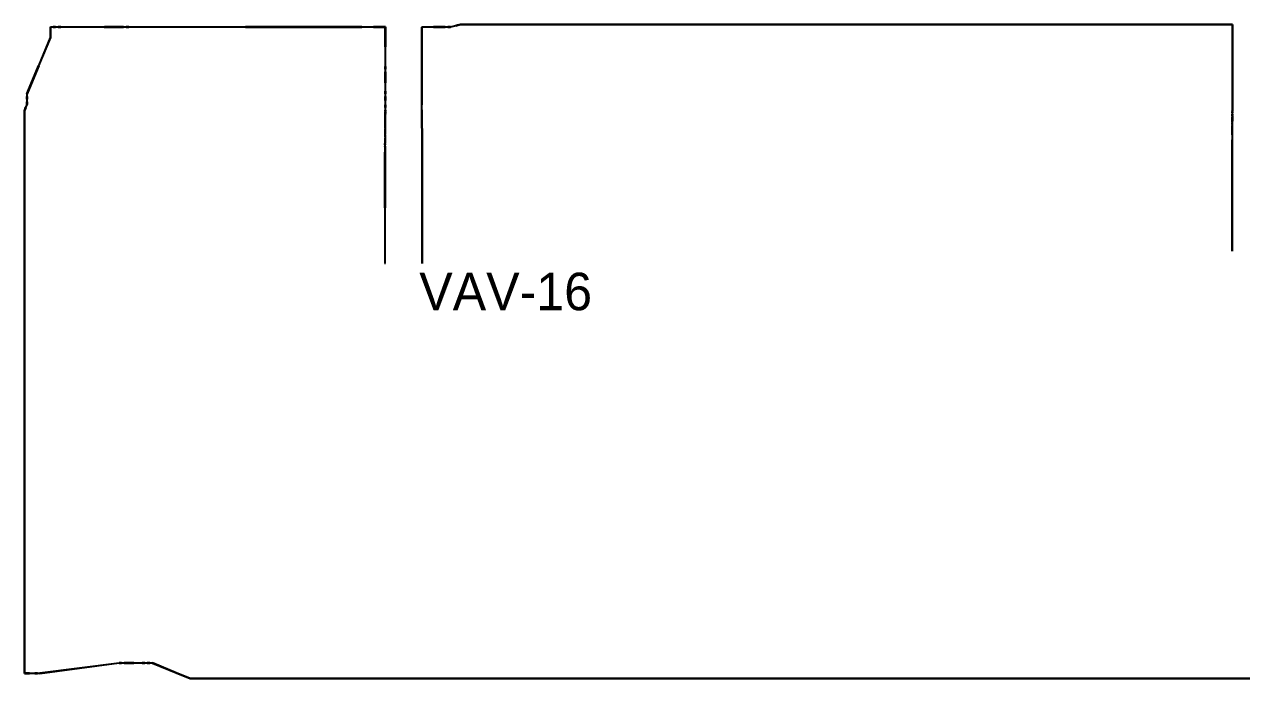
# Model space of a CAD drawing. Header units: metres. Extents: x 2 to 41.4, y 0.9 to 39.
# Drawn here: x 20.88 to 32.57, y 15.67 to 21.95 of the extents above; entities that cross this region are included whole.
import ezdxf

# ---------------------------------------------------------------- set-up
doc = ezdxf.new("R2010")
doc.units = ezdxf.units.M
doc.layers.add('BSA_MATERIAL_SECTION', color=7, linetype='Continuous')
doc.layers.add('BSA_VAV_LABEL', color=7, linetype='Continuous')

msp = doc.modelspace()

# ---------------------------------------------------------------- linework, layer by layer
at = {"layer": 'BSA_MATERIAL_SECTION'}
for p, q in [((21.13, 21.904), (21.13, 21.929)), ((21.13, 21.929), (21.155, 21.929)), ((21.13, 21.904), (21.13, 21.879)), ((21.13, 21.879), (21.13, 21.879)), ((21.131, 21.879), (21.13, 21.879)), ((21.13, 21.879), (21.131, 21.879)), ((21.13, 21.879), (21.13, 21.879)), ((21.13, 21.879), (21.13, 21.854)), ((21.13, 21.829), (21.13, 21.854)), ((21.155, 21.928), (21.131, 21.928)), ((21.131, 21.928), (21.131, 21.904)), ((21.131, 21.879), (21.131, 21.904)), ((21.131, 21.854), (21.131, 21.879)), ((21.131, 21.854), (21.131, 21.829)), ((21.18, 21.929), (21.155, 21.929)), ((21.155, 21.928), (21.18, 21.928)), ((21.18, 21.929), (21.18, 21.928)), ((21.18, 21.929), (21.18, 21.929)), ((21.18, 21.929), (21.18, 21.929)), ((21.18, 21.929), (21.18, 21.928)), ((21.18, 21.929), (21.205, 21.929)), ((21.205, 21.928), (21.18, 21.928)), ((21.23, 21.929), (21.205, 21.929)), ((21.205, 21.928), (21.23, 21.928)), ((21.23, 21.929), (21.648, 21.929)), ((21.647, 21.928), (21.23, 21.928)), ((21.647, 21.928), (21.833, 21.928)), ((21.833, 21.929), (21.648, 21.929)), ((21.833, 21.929), (21.858, 21.929)), ((21.858, 21.928), (21.833, 21.928)), ((21.883, 21.929), (21.858, 21.929)), ((21.858, 21.928), (21.883, 21.928)), ((21.883, 21.929), (21.883, 21.928)), ((21.883, 21.929), (21.883, 21.929)), ((21.883, 21.929), (23.002, 21.929)), ((21.883, 21.928), (21.883, 21.929)), ((21.883, 21.929), (21.883, 21.929)), ((23.002, 21.928), (21.883, 21.928)), ((24.121, 21.929), (23.002, 21.929)), ((23.002, 21.928), (24.121, 21.928)), ((24.121, 21.929), (24.121, 21.929)), ((24.121, 21.928), (24.121, 21.929)), ((24.121, 21.929), (24.233, 21.929)), ((24.121, 21.929), (24.121, 21.928)), ((24.121, 21.929), (24.121, 21.929)), ((24.233, 21.928), (24.121, 21.928)), ((24.346, 21.929), (24.233, 21.929)), ((24.233, 21.928), (24.345, 21.928)), ((24.345, 21.739), (24.345, 21.928)), ((24.346, 21.929), (24.346, 21.739)), ((24.696, 21.929), (24.808, 21.929)), ((24.696, 21.929), (24.696, 21.739)), ((24.809, 21.928), (24.697, 21.928)), ((24.697, 21.739), (24.697, 21.928)), ((24.921, 21.929), (24.808, 21.929)), ((24.809, 21.928), (24.921, 21.928)), ((24.921, 21.929), (24.921, 21.929)), ((24.921, 21.929), (24.921, 21.928)), ((24.921, 21.929), (24.921, 21.928)), ((24.921, 21.929), (24.921, 21.929)), ((24.921, 21.929), (24.946, 21.929)), ((24.946, 21.928), (24.921, 21.928)), ((24.971, 21.929), (24.946, 21.929)), ((24.946, 21.928), (24.971, 21.928)), ((24.971, 21.929), (25.021, 21.942)), ((25.021, 21.941), (24.971, 21.928)), ((25.064, 21.954), (25.021, 21.942)), ((25.021, 21.941), (25.064, 21.953)), ((25.064, 21.954), (25.089, 21.954)), ((25.089, 21.953), (25.064, 21.953)), ((25.114, 21.954), (25.089, 21.954)), ((25.089, 21.953), (25.114, 21.953)), ((25.114, 21.954), (25.114, 21.954)), ((25.114, 21.954), (25.114, 21.953)), ((25.114, 21.954), (28.696, 21.954)), ((25.114, 21.953), (25.114, 21.954)), ((25.114, 21.954), (25.114, 21.954)), ((28.696, 21.953), (25.114, 21.953)), ((32.278, 21.954), (28.696, 21.954)), ((28.696, 21.953), (32.278, 21.953)), ((32.278, 21.954), (32.278, 21.954)), ((32.278, 21.953), (32.278, 21.954)), ((32.278, 21.954), (32.378, 21.954)), ((32.278, 21.954), (32.278, 21.953)), ((32.278, 21.954), (32.278, 21.954)), ((32.378, 21.953), (32.278, 21.953)), ((32.478, 21.954), (32.378, 21.954)), ((32.378, 21.953), (32.477, 21.953)), ((32.478, 21.954), (32.478, 21.764)), ((32.477, 21.764), (32.477, 21.953)), ((21.13, 21.829), (21.017, 21.557)), ((21.018, 21.557), (21.131, 21.829)), ((24.345, 21.739), (24.345, 21.549)), ((24.346, 21.549), (24.346, 21.739)), ((24.696, 21.549), (24.696, 21.739)), ((24.697, 21.739), (24.697, 21.549)), ((32.477, 21.764), (32.477, 21.574)), ((32.478, 21.574), (32.478, 21.764)), ((20.905, 21.286), (21.017, 21.557)), ((21.018, 21.557), (20.906, 21.286)), ((24.345, 21.549), (24.346, 21.549)), ((24.345, 21.549), (24.345, 21.549)), ((24.345, 21.549), (24.345, 21.549)), ((24.345, 21.549), (24.346, 21.549)), ((24.345, 21.524), (24.345, 21.549)), ((24.345, 21.524), (24.345, 21.499)), ((24.346, 21.549), (24.346, 21.524)), ((24.346, 21.499), (24.346, 21.524)), ((24.696, 21.549), (24.697, 21.549)), ((24.696, 21.549), (24.696, 21.549)), ((24.696, 21.549), (24.696, 21.549)), ((24.696, 21.549), (24.697, 21.549)), ((24.696, 21.549), (24.696, 21.524)), ((24.696, 21.499), (24.696, 21.524)), ((24.697, 21.524), (24.697, 21.549)), ((24.697, 21.524), (24.697, 21.499)), ((32.478, 21.574), (32.478, 21.574)), ((32.478, 21.574), (32.477, 21.574)), ((32.478, 21.574), (32.477, 21.574)), ((32.478, 21.574), (32.478, 21.574)), ((32.477, 21.549), (32.477, 21.574)), ((32.478, 21.574), (32.478, 21.549)), ((32.477, 21.549), (32.477, 21.524)), ((32.478, 21.524), (32.478, 21.549)), ((32.477, 21.474), (32.477, 21.524)), ((32.478, 21.524), (32.478, 21.474)), ((24.345, 21.392), (24.345, 21.499)), ((24.345, 21.392), (24.345, 21.312)), ((24.346, 21.499), (24.346, 21.392)), ((24.346, 21.312), (24.346, 21.392)), ((24.696, 21.499), (24.696, 21.392)), ((24.696, 21.312), (24.696, 21.392)), ((24.697, 21.392), (24.697, 21.499)), ((24.697, 21.392), (24.697, 21.312)), ((32.477, 21.474), (32.477, 21.431)), ((32.478, 21.431), (32.478, 21.474)), ((32.477, 21.406), (32.477, 21.431)), ((32.478, 21.431), (32.478, 21.406)), ((32.477, 21.406), (32.477, 21.381)), ((32.478, 21.381), (32.478, 21.406)), ((20.905, 21.286), (20.905, 21.261)), ((20.906, 21.261), (20.906, 21.286)), ((24.345, 21.287), (24.345, 21.312)), ((24.345, 21.287), (24.345, 21.262)), ((24.346, 21.312), (24.346, 21.287)), ((24.346, 21.262), (24.346, 21.287)), ((24.696, 21.312), (24.696, 21.287)), ((24.696, 21.262), (24.696, 21.287)), ((24.697, 21.287), (24.697, 21.312)), ((24.697, 21.287), (24.697, 21.262)), ((32.478, 21.381), (32.478, 21.381)), ((32.478, 21.381), (32.477, 21.381)), ((32.477, 21.341), (32.477, 21.381)), ((32.478, 21.381), (32.478, 21.341)), ((32.478, 21.381), (32.478, 21.381)), ((32.477, 21.381), (32.478, 21.381)), ((32.477, 21.341), (32.477, 21.301)), ((32.478, 21.301), (32.478, 21.341)), ((32.477, 21.276), (32.477, 21.301)), ((32.478, 21.301), (32.478, 21.301)), ((32.478, 21.301), (32.477, 21.301)), ((32.478, 21.301), (32.478, 21.276)), ((32.478, 21.301), (32.478, 21.301)), ((32.478, 21.301), (32.477, 21.301)), ((32.477, 21.276), (32.477, 21.251)), ((32.478, 21.251), (32.478, 21.276)), ((20.88, 21.125), (20.892, 21.155)), ((20.893, 21.155), (20.881, 21.125)), ((20.905, 21.186), (20.892, 21.155)), ((20.893, 21.155), (20.906, 21.186)), ((20.905, 21.236), (20.905, 21.261)), ((20.905, 21.236), (20.905, 21.236)), ((20.905, 21.236), (20.906, 21.236)), ((20.905, 21.236), (20.906, 21.236)), ((20.905, 21.236), (20.905, 21.236)), ((20.905, 21.236), (20.905, 21.211)), ((20.905, 21.186), (20.905, 21.211)), ((20.906, 21.261), (20.906, 21.236)), ((20.906, 21.211), (20.906, 21.236)), ((20.906, 21.211), (20.906, 21.186)), ((24.345, 21.262), (24.346, 21.262)), ((24.345, 21.262), (24.345, 21.262)), ((24.345, 21.222), (24.345, 21.262)), ((24.346, 21.262), (24.345, 21.262)), ((24.345, 21.262), (24.345, 21.262)), ((24.345, 21.222), (24.345, 21.182)), ((24.345, 21.157), (24.345, 21.182)), ((24.345, 21.182), (24.346, 21.182)), ((24.345, 21.182), (24.345, 21.182)), ((24.345, 21.182), (24.346, 21.182)), ((24.345, 21.182), (24.345, 21.182)), ((24.345, 21.157), (24.345, 21.132)), ((24.346, 21.262), (24.346, 21.222)), ((24.346, 21.182), (24.346, 21.222)), ((24.346, 21.182), (24.346, 21.157)), ((24.346, 21.132), (24.346, 21.157)), ((24.696, 21.262), (24.696, 21.262)), ((24.697, 21.262), (24.696, 21.262)), ((24.696, 21.262), (24.696, 21.222)), ((24.696, 21.262), (24.696, 21.262)), ((24.696, 21.262), (24.697, 21.262)), ((24.696, 21.182), (24.696, 21.222)), ((24.696, 21.182), (24.697, 21.182)), ((24.696, 21.182), (24.696, 21.182)), ((24.696, 21.132), (24.696, 21.182)), ((24.696, 21.182), (24.696, 21.182)), ((24.697, 21.182), (24.696, 21.182)), ((24.697, 21.222), (24.697, 21.262)), ((24.697, 21.222), (24.697, 21.182)), ((24.697, 21.132), (24.697, 21.182)), ((32.477, 21.251), (32.477, 21.249)), ((32.477, 21.248), (32.477, 21.249)), ((32.477, 21.249), (32.477, 21.249)), ((32.477, 21.243), (32.477, 21.248)), ((32.477, 21.243), (32.477, 21.24)), ((32.477, 21.24), (32.477, 21.237)), ((32.477, 21.234), (32.477, 21.237)), ((32.477, 21.23), (32.477, 21.234)), ((32.477, 21.23), (32.477, 21.227)), ((32.477, 21.22), (32.477, 21.227)), ((32.477, 21.22), (32.477, 21.217)), ((32.477, 21.206), (32.477, 21.217)), ((32.477, 21.206), (32.477, 21.204)), ((32.477, 21.204), (32.477, 21.204)), ((32.477, 21.204), (32.477, 21.2)), ((32.477, 21.192), (32.477, 21.2)), ((32.477, 21.189), (32.477, 21.192)), ((32.477, 21.184), (32.477, 21.189)), ((32.477, 21.184), (32.477, 21.18)), ((32.477, 21.176), (32.477, 21.18)), ((32.477, 21.173), (32.477, 21.176)), ((32.477, 21.173), (32.477, 21.168)), ((32.477, 21.166), (32.477, 21.168)), ((32.477, 21.162), (32.477, 21.166)), ((32.477, 21.162), (32.477, 21.155)), ((32.477, 21.151), (32.477, 21.155)), ((32.477, 21.251), (32.477, 21.251)), ((32.477, 21.251), (32.477, 21.251)), ((32.477, 21.251), (32.477, 21.251)), ((32.477, 21.251), (32.477, 21.251)), ((32.478, 21.251), (32.478, 21.251)), ((32.478, 21.249), (32.478, 21.251)), ((32.478, 21.251), (32.478, 21.251)), ((32.478, 21.251), (32.478, 21.251)), ((32.478, 21.251), (32.478, 21.251)), ((32.478, 21.249), (32.478, 21.248)), ((32.478, 21.249), (32.478, 21.249)), ((32.478, 21.248), (32.478, 21.243)), ((32.478, 21.24), (32.478, 21.243)), ((32.478, 21.237), (32.478, 21.24)), ((32.478, 21.237), (32.478, 21.234)), ((32.478, 21.234), (32.478, 21.23)), ((32.478, 21.227), (32.478, 21.23)), ((32.478, 21.227), (32.478, 21.22)), ((32.478, 21.217), (32.478, 21.22)), ((32.478, 21.217), (32.478, 21.206)), ((32.478, 21.204), (32.478, 21.206)), ((32.478, 21.204), (32.478, 21.204)), ((32.478, 21.2), (32.478, 21.204)), ((32.478, 21.2), (32.478, 21.192)), ((32.478, 21.192), (32.478, 21.189)), ((32.478, 21.189), (32.478, 21.184)), ((32.478, 21.18), (32.478, 21.184)), ((32.478, 21.18), (32.478, 21.176)), ((32.478, 21.176), (32.478, 21.173)), ((32.478, 21.168), (32.478, 21.173)), ((32.478, 21.168), (32.478, 21.166)), ((32.478, 21.166), (32.478, 21.162)), ((32.478, 21.155), (32.478, 21.162)), ((32.478, 21.155), (32.477, 21.151)), ((20.88, 21.125), (20.88, 21.1)), ((20.88, 21.075), (20.88, 21.1)), ((20.88, 21.075), (20.88, 21.075)), ((20.88, 21.075), (20.881, 21.075)), ((20.88, 21.075), (20.88, 18.5)), ((20.88, 21.075), (20.88, 21.075)), ((20.88, 21.075), (20.881, 21.075)), ((20.881, 21.1), (20.881, 21.125)), ((20.881, 21.1), (20.881, 21.075)), ((20.881, 18.5), (20.881, 21.075)), ((24.344, 21.066), (24.345, 21.071)), ((24.344, 21.066), (24.344, 21.061)), ((24.344, 21.058), (24.344, 21.061)), ((24.344, 21.055), (24.344, 21.058)), ((24.344, 21.055), (24.344, 21.05)), ((24.344, 21.047), (24.344, 21.05)), ((24.344, 21.043), (24.344, 21.047)), ((24.344, 21.043), (24.344, 21.036)), ((24.344, 21.033), (24.344, 21.036)), ((24.345, 21.132), (24.345, 21.132)), ((24.345, 21.132), (24.345, 21.132)), ((24.345, 21.132), (24.345, 21.131)), ((24.345, 21.132), (24.345, 21.132)), ((24.345, 21.132), (24.345, 21.132)), ((24.345, 21.129), (24.345, 21.131)), ((24.345, 21.131), (24.345, 21.131)), ((24.345, 21.125), (24.345, 21.129)), ((24.345, 21.125), (24.345, 21.122)), ((24.345, 21.122), (24.345, 21.119)), ((24.345, 21.116), (24.345, 21.119)), ((24.345, 21.111), (24.345, 21.116)), ((24.345, 21.111), (24.345, 21.109)), ((24.345, 21.101), (24.345, 21.109)), ((24.345, 21.101), (24.345, 21.099)), ((24.345, 21.088), (24.345, 21.099)), ((24.346, 21.099), (24.345, 21.088)), ((24.345, 21.088), (24.345, 21.086)), ((24.345, 21.086), (24.345, 21.088)), ((24.345, 21.086), (24.345, 21.085)), ((24.345, 21.085), (24.345, 21.086)), ((24.345, 21.085), (24.345, 21.082)), ((24.345, 21.082), (24.345, 21.085)), ((24.345, 21.074), (24.345, 21.082)), ((24.345, 21.082), (24.345, 21.074)), ((24.345, 21.071), (24.345, 21.074)), ((24.345, 21.074), (24.345, 21.071)), ((24.345, 21.071), (24.345, 21.066)), ((24.345, 21.061), (24.345, 21.066)), ((24.345, 21.061), (24.345, 21.058)), ((24.345, 21.058), (24.345, 21.055)), ((24.345, 21.05), (24.345, 21.055)), ((24.345, 21.05), (24.345, 21.047)), ((24.345, 21.047), (24.345, 21.043)), ((24.345, 21.036), (24.345, 21.043)), ((24.345, 21.036), (24.345, 21.033)), ((24.346, 21.132), (24.346, 21.132)), ((24.346, 21.131), (24.346, 21.132)), ((24.346, 21.132), (24.346, 21.132)), ((24.346, 21.132), (24.346, 21.132)), ((24.346, 21.132), (24.346, 21.132)), ((24.346, 21.131), (24.346, 21.129)), ((24.346, 21.131), (24.346, 21.131)), ((24.346, 21.129), (24.346, 21.125)), ((24.346, 21.122), (24.346, 21.125)), ((24.346, 21.119), (24.346, 21.122)), ((24.346, 21.119), (24.346, 21.116)), ((24.346, 21.116), (24.346, 21.111)), ((24.346, 21.109), (24.346, 21.111)), ((24.346, 21.109), (24.346, 21.101)), ((24.346, 21.099), (24.346, 21.101)), ((24.696, 21.132), (24.699, 20.777)), ((24.699, 20.777), (24.697, 21.132)), ((32.476, 21.117), (32.476, 21.123)), ((32.476, 21.117), (32.476, 21.114)), ((32.476, 21.114), (32.476, 21.111)), ((32.476, 21.109), (32.476, 21.111)), ((32.476, 21.106), (32.476, 21.109)), ((32.476, 21.106), (32.476, 21.102)), ((32.476, 21.101), (32.476, 21.102)), ((32.476, 21.101), (32.476, 21.101)), ((32.476, 21.101), (32.476, 21.099)), ((32.476, 21.098), (32.476, 21.099)), ((32.476, 21.098), (32.476, 21.092)), ((32.476, 21.091), (32.476, 21.092)), ((32.476, 21.09), (32.476, 21.091)), ((32.476, 21.09), (32.476, 21.086)), ((32.476, 21.082), (32.476, 21.086)), ((32.476, 21.08), (32.476, 21.082)), ((32.476, 21.082), (32.476, 21.082)), ((32.476, 21.082), (32.476, 21.082)), ((32.476, 21.08), (32.476, 21.078)), ((32.476, 21.078), (32.476, 21.078)), ((32.476, 21.078), (32.476, 21.078)), ((32.476, 21.073), (32.476, 21.078)), ((32.476, 21.073), (32.476, 21.067)), ((32.476, 21.065), (32.476, 21.067)), ((32.476, 21.065), (32.476, 21.065)), ((32.476, 21.065), (32.476, 21.064)), ((32.476, 21.061), (32.476, 21.064)), ((32.476, 21.061), (32.476, 21.06)), ((32.476, 21.059), (32.476, 21.06)), ((32.476, 21.057), (32.476, 21.059)), ((32.476, 21.057), (32.476, 21.055)), ((32.476, 21.053), (32.476, 21.055)), ((32.476, 21.051), (32.476, 21.053)), ((32.476, 21.051), (32.476, 21.049)), ((32.476, 21.049), (32.476, 21.047)), ((32.476, 21.045), (32.476, 21.047)), ((32.476, 21.045), (32.476, 21.044)), ((32.476, 21.043), (32.476, 21.044)), ((32.476, 21.042), (32.476, 21.043)), ((32.476, 21.039), (32.476, 21.042)), ((32.476, 21.039), (32.476, 21.037)), ((32.476, 21.037), (32.476, 21.036)), ((32.476, 21.033), (32.476, 21.036)), ((32.477, 21.151), (32.477, 21.15)), ((32.477, 21.15), (32.477, 21.149)), ((32.477, 21.14), (32.477, 21.149)), ((32.477, 21.149), (32.477, 21.14)), ((32.477, 21.14), (32.477, 21.134)), ((32.477, 21.134), (32.477, 21.14)), ((32.477, 21.132), (32.477, 21.134)), ((32.477, 21.134), (32.477, 21.132)), ((32.477, 21.13), (32.477, 21.132)), ((32.477, 21.132), (32.477, 21.13)), ((32.477, 21.13), (32.477, 21.127)), ((32.477, 21.127), (32.477, 21.13)), ((32.477, 21.126), (32.477, 21.127)), ((32.477, 21.127), (32.477, 21.126)), ((32.476, 21.123), (32.477, 21.126)), ((32.477, 21.126), (32.477, 21.123)), ((32.477, 21.123), (32.477, 21.117)), ((32.477, 21.114), (32.477, 21.117)), ((32.477, 21.111), (32.477, 21.114)), ((32.477, 21.111), (32.477, 21.109)), ((32.477, 21.109), (32.477, 21.106)), ((32.477, 21.102), (32.477, 21.106)), ((32.477, 21.102), (32.477, 21.101)), ((32.477, 21.099), (32.477, 21.101)), ((32.477, 21.101), (32.477, 21.101)), ((32.477, 21.099), (32.477, 21.098)), ((32.477, 21.092), (32.477, 21.098)), ((32.477, 21.092), (32.477, 21.091)), ((32.477, 21.091), (32.477, 21.09)), ((32.477, 21.086), (32.477, 21.09)), ((32.477, 21.086), (32.477, 21.082)), ((32.477, 21.082), (32.477, 21.08)), ((32.477, 21.082), (32.477, 21.082)), ((32.477, 21.082), (32.477, 21.082)), ((32.477, 21.078), (32.477, 21.08)), ((32.477, 21.078), (32.477, 21.078)), ((32.477, 21.078), (32.477, 21.078)), ((32.477, 21.073), (32.477, 21.078)), ((32.477, 21.073), (32.477, 21.067)), ((32.477, 21.067), (32.477, 21.065)), ((32.477, 21.065), (32.477, 21.065)), ((32.477, 21.064), (32.477, 21.065)), ((32.477, 21.064), (32.477, 21.061)), ((32.477, 21.06), (32.477, 21.061)), ((32.477, 21.06), (32.477, 21.059)), ((32.477, 21.059), (32.477, 21.057)), ((32.477, 21.055), (32.477, 21.057)), ((32.477, 21.055), (32.477, 21.053)), ((32.477, 21.053), (32.477, 21.051)), ((32.477, 21.049), (32.477, 21.051)), ((32.477, 21.047), (32.477, 21.049)), ((32.477, 21.047), (32.477, 21.045)), ((32.477, 21.044), (32.477, 21.045)), ((32.477, 21.044), (32.477, 21.043)), ((32.477, 21.043), (32.477, 21.042)), ((32.477, 21.042), (32.477, 21.039)), ((32.477, 21.037), (32.477, 21.039)), ((32.477, 21.036), (32.477, 21.037)), ((32.477, 21.036), (32.477, 21.033)), ((32.477, 21.15), (32.477, 21.151)), ((32.477, 21.149), (32.477, 21.15)), ((24.343, 20.941), (24.343, 20.942)), ((24.343, 20.938), (24.343, 20.941)), ((24.343, 20.938), (24.343, 20.937)), ((24.343, 20.935), (24.343, 20.937)), ((24.343, 20.933), (24.343, 20.935)), ((24.343, 20.933), (24.343, 20.93)), ((24.343, 20.93), (24.343, 20.929)), ((24.343, 20.927), (24.343, 20.929)), ((24.343, 20.927), (24.343, 20.926)), ((24.343, 20.925), (24.343, 20.926)), ((24.343, 20.924), (24.343, 20.925)), ((24.343, 20.921), (24.343, 20.924)), ((24.343, 20.921), (24.343, 20.919)), ((24.343, 20.919), (24.343, 20.918)), ((24.344, 21.033), (24.344, 21.032)), ((24.344, 21.032), (24.344, 21.031)), ((24.344, 21.021), (24.344, 21.031)), ((24.344, 21.021), (24.344, 21.015)), ((24.344, 21.013), (24.344, 21.015)), ((24.344, 21.011), (24.344, 21.013)), ((24.344, 21.011), (24.344, 21.009)), ((24.344, 21.008), (24.344, 21.009)), ((24.344, 21.005), (24.344, 21.008)), ((24.344, 20.999), (24.344, 21.005)), ((24.344, 20.999), (24.344, 20.996)), ((24.344, 20.996), (24.344, 20.993)), ((24.344, 20.99), (24.344, 20.993)), ((24.344, 20.988), (24.344, 20.99)), ((24.344, 20.988), (24.344, 20.984)), ((24.344, 20.983), (24.344, 20.984)), ((24.344, 20.983), (24.344, 20.983)), ((24.344, 20.983), (24.344, 20.981)), ((24.344, 20.979), (24.344, 20.981)), ((24.344, 20.979), (24.344, 20.973)), ((24.344, 20.972), (24.344, 20.973)), ((24.344, 20.971), (24.344, 20.972)), ((24.344, 20.971), (24.344, 20.968)), ((24.344, 20.964), (24.344, 20.968)), ((24.345, 20.968), (24.344, 20.964)), ((24.344, 20.964), (24.344, 20.964)), ((24.344, 20.964), (24.344, 20.963)), ((24.344, 20.963), (24.344, 20.964)), ((24.344, 20.964), (24.344, 20.964)), ((24.344, 20.962), (24.344, 20.963)), ((24.344, 20.963), (24.344, 20.962)), ((24.344, 20.962), (24.344, 20.96)), ((24.344, 20.96), (24.344, 20.962)), ((24.344, 20.959), (24.344, 20.96)), ((24.344, 20.96), (24.344, 20.959)), ((24.344, 20.959), (24.344, 20.959)), ((24.344, 20.959), (24.344, 20.959)), ((24.344, 20.955), (24.344, 20.959)), ((24.344, 20.955), (24.344, 20.959)), ((24.344, 20.955), (24.344, 20.949)), ((24.344, 20.955), (24.344, 20.949)), ((24.344, 20.947), (24.344, 20.949)), ((24.344, 20.949), (24.344, 20.947)), ((24.344, 20.947), (24.344, 20.946)), ((24.344, 20.946), (24.344, 20.947)), ((24.343, 20.942), (24.344, 20.946)), ((24.344, 20.946), (24.344, 20.946)), ((24.344, 20.946), (24.344, 20.942)), ((24.344, 20.946), (24.344, 20.946)), ((24.343, 20.942), (24.343, 20.942)), ((24.344, 20.942), (24.344, 20.941)), ((24.344, 20.942), (24.344, 20.942)), ((24.344, 20.941), (24.344, 20.938)), ((24.344, 20.937), (24.344, 20.938)), ((24.344, 20.937), (24.344, 20.935)), ((24.344, 20.935), (24.344, 20.933)), ((24.344, 20.93), (24.344, 20.933)), ((24.344, 20.929), (24.344, 20.93)), ((24.344, 20.929), (24.344, 20.927)), ((24.344, 20.926), (24.344, 20.927)), ((24.344, 20.926), (24.344, 20.925)), ((24.344, 20.925), (24.344, 20.924)), ((24.344, 20.924), (24.344, 20.921)), ((24.344, 20.919), (24.344, 20.921)), ((24.344, 20.918), (24.344, 20.919)), ((24.345, 21.032), (24.345, 21.033)), ((24.345, 21.031), (24.345, 21.032)), ((24.345, 21.031), (24.345, 21.021)), ((24.345, 21.015), (24.345, 21.021)), ((24.345, 21.015), (24.345, 21.013)), ((24.345, 21.013), (24.345, 21.011)), ((24.345, 21.009), (24.345, 21.011)), ((24.345, 21.009), (24.345, 21.008)), ((24.345, 21.008), (24.345, 21.005)), ((24.345, 21.005), (24.345, 20.999)), ((24.345, 20.996), (24.345, 20.999)), ((24.345, 20.993), (24.345, 20.996)), ((24.345, 20.993), (24.345, 20.99)), ((24.345, 20.99), (24.345, 20.988)), ((24.345, 20.984), (24.345, 20.988)), ((24.345, 20.984), (24.345, 20.983)), ((24.345, 20.981), (24.345, 20.983)), ((24.345, 20.983), (24.345, 20.983)), ((24.345, 20.981), (24.345, 20.979)), ((24.345, 20.973), (24.345, 20.979)), ((24.345, 20.973), (24.345, 20.972)), ((24.345, 20.972), (24.345, 20.971)), ((24.345, 20.968), (24.345, 20.971)), ((32.476, 21), (32.475, 20.992)), ((32.475, 20.992), (32.475, 20.984)), ((32.475, 20.983), (32.475, 20.984)), ((32.475, 20.981), (32.475, 20.983)), ((32.475, 20.981), (32.475, 20.974)), ((32.475, 20.968), (32.475, 20.974)), ((32.475, 20.964), (32.475, 20.968)), ((32.475, 20.963), (32.475, 20.964)), ((32.475, 20.963), (32.475, 20.961)), ((32.475, 20.961), (32.475, 20.957)), ((32.475, 20.954), (32.475, 20.957)), ((32.475, 20.954), (32.475, 20.952)), ((32.475, 20.952), (32.475, 20.948)), ((32.475, 20.942), (32.475, 20.948)), ((32.475, 20.939), (32.475, 20.942)), ((32.475, 20.938), (32.475, 20.939)), ((32.475, 20.938), (32.475, 20.935)), ((32.475, 20.932), (32.475, 20.935)), ((32.475, 20.93), (32.475, 20.932)), ((32.475, 20.927), (32.475, 20.93)), ((32.475, 20.927), (32.475, 20.921)), ((32.475, 20.915), (32.475, 20.921)), ((32.476, 21.031), (32.476, 21.033)), ((32.476, 21.033), (32.476, 21.033)), ((32.476, 21.031), (32.476, 21.031)), ((32.476, 21.026), (32.476, 21.031)), ((32.476, 21.026), (32.476, 21.023)), ((32.476, 21.022), (32.476, 21.023)), ((32.476, 21.023), (32.476, 21.023)), ((32.476, 21.022), (32.476, 21.021)), ((32.476, 21.021), (32.476, 21.022)), ((32.476, 21.021), (32.476, 21.019)), ((32.476, 21.019), (32.476, 21.021)), ((32.476, 21.018), (32.476, 21.019)), ((32.476, 21.019), (32.476, 21.018)), ((32.476, 21.014), (32.476, 21.018)), ((32.476, 21.014), (32.476, 21.018)), ((32.476, 21.014), (32.476, 21.009)), ((32.476, 21.014), (32.476, 21.009)), ((32.476, 21.005), (32.476, 21.009)), ((32.476, 21.005), (32.476, 21.009)), ((32.476, 21.005), (32.476, 21)), ((32.476, 21), (32.476, 21.005)), ((32.476, 20.992), (32.476, 21)), ((32.476, 20.992), (32.476, 20.984)), ((32.476, 20.983), (32.476, 20.984)), ((32.476, 20.981), (32.476, 20.983)), ((32.476, 20.974), (32.476, 20.981)), ((32.476, 20.974), (32.476, 20.968)), ((32.476, 20.968), (32.476, 20.964)), ((32.476, 20.964), (32.476, 20.963)), ((32.476, 20.961), (32.476, 20.963)), ((32.476, 20.961), (32.476, 20.957)), ((32.476, 20.954), (32.476, 20.957)), ((32.476, 20.952), (32.476, 20.954)), ((32.476, 20.948), (32.476, 20.952)), ((32.476, 20.948), (32.476, 20.942)), ((32.476, 20.942), (32.476, 20.939)), ((32.476, 20.939), (32.476, 20.938)), ((32.476, 20.935), (32.476, 20.938)), ((32.476, 20.935), (32.476, 20.932)), ((32.476, 20.932), (32.476, 20.93)), ((32.476, 20.93), (32.476, 20.927)), ((32.476, 20.921), (32.476, 20.927)), ((32.476, 20.921), (32.476, 20.915)), ((32.477, 21.033), (32.477, 21.033)), ((32.477, 21.033), (32.477, 21.031)), ((32.477, 21.031), (32.477, 21.031)), ((32.477, 21.031), (32.477, 21.026)), ((32.476, 21.023), (32.477, 21.026)), ((32.476, 21.023), (32.476, 21.022)), ((32.476, 21.023), (32.476, 21.023)), ((24.342, 20.813), (24.343, 20.816)), ((24.342, 20.812), (24.342, 20.813)), ((24.342, 20.809), (24.342, 20.812)), ((24.342, 20.809), (24.342, 20.803)), ((24.342, 20.797), (24.342, 20.803)), ((24.343, 20.915), (24.343, 20.918)), ((24.343, 20.915), (24.343, 20.914)), ((24.343, 20.913), (24.343, 20.914)), ((24.343, 20.913), (24.343, 20.912)), ((24.343, 20.907), (24.343, 20.912)), ((24.343, 20.907), (24.343, 20.905)), ((24.343, 20.904), (24.343, 20.905)), ((24.343, 20.904), (24.343, 20.904)), ((24.343, 20.904), (24.343, 20.902)), ((24.343, 20.902), (24.343, 20.9)), ((24.343, 20.9), (24.343, 20.9)), ((24.343, 20.895), (24.343, 20.9)), ((24.343, 20.895), (24.343, 20.89)), ((24.343, 20.887), (24.343, 20.89)), ((24.343, 20.887), (24.343, 20.882)), ((24.343, 20.882), (24.343, 20.873)), ((24.343, 20.873), (24.343, 20.866)), ((24.343, 20.864), (24.343, 20.866)), ((24.343, 20.862), (24.343, 20.864)), ((24.343, 20.862), (24.343, 20.856)), ((24.343, 20.849), (24.343, 20.856)), ((24.343, 20.846), (24.343, 20.849)), ((24.343, 20.845), (24.343, 20.846)), ((24.343, 20.845), (24.343, 20.843)), ((24.343, 20.843), (24.343, 20.838)), ((24.343, 20.843), (24.343, 20.838)), ((24.343, 20.836), (24.343, 20.838)), ((24.343, 20.836), (24.343, 20.838)), ((24.343, 20.836), (24.343, 20.834)), ((24.343, 20.834), (24.343, 20.836)), ((24.343, 20.834), (24.343, 20.829)), ((24.343, 20.829), (24.343, 20.834)), ((24.343, 20.824), (24.343, 20.829)), ((24.343, 20.829), (24.343, 20.824)), ((24.343, 20.821), (24.343, 20.824)), ((24.343, 20.824), (24.343, 20.821)), ((24.343, 20.819), (24.343, 20.821)), ((24.343, 20.821), (24.343, 20.819)), ((24.343, 20.819), (24.343, 20.816)), ((24.343, 20.816), (24.343, 20.819)), ((24.343, 20.816), (24.343, 20.813)), ((24.343, 20.813), (24.343, 20.812)), ((24.343, 20.812), (24.343, 20.809)), ((24.343, 20.803), (24.343, 20.809)), ((24.343, 20.803), (24.343, 20.797)), ((24.344, 20.918), (24.344, 20.915)), ((24.344, 20.914), (24.344, 20.915)), ((24.344, 20.914), (24.344, 20.913)), ((24.344, 20.912), (24.344, 20.913)), ((24.344, 20.912), (24.344, 20.907)), ((24.344, 20.905), (24.344, 20.907)), ((24.344, 20.905), (24.344, 20.904)), ((24.344, 20.904), (24.344, 20.904)), ((24.344, 20.902), (24.344, 20.904)), ((24.344, 20.9), (24.344, 20.902)), ((24.344, 20.9), (24.344, 20.9)), ((24.344, 20.895), (24.344, 20.9)), ((24.344, 20.895), (24.344, 20.89)), ((24.344, 20.887), (24.344, 20.89)), ((24.344, 20.882), (24.344, 20.887)), ((24.344, 20.873), (24.344, 20.882)), ((24.344, 20.873), (24.344, 20.866)), ((24.344, 20.864), (24.344, 20.866)), ((24.344, 20.862), (24.344, 20.864)), ((24.344, 20.856), (24.344, 20.862)), ((24.344, 20.856), (24.344, 20.849)), ((24.344, 20.849), (24.344, 20.846)), ((24.344, 20.846), (24.344, 20.845)), ((24.343, 20.843), (24.344, 20.845)), ((32.475, 20.915), (32.475, 20.913)), ((32.475, 20.913), (32.475, 20.908)), ((32.475, 20.908), (32.475, 20.904)), ((32.475, 20.902), (32.475, 20.904)), ((32.475, 20.902), (32.475, 20.895)), ((32.475, 20.895), (32.475, 20.845)), ((32.475, 20.845), (32.475, 20.845)), ((32.476, 20.845), (32.475, 20.845)), ((32.475, 20.312), (32.475, 20.845)), ((32.475, 20.845), (32.475, 20.845)), ((32.475, 20.845), (32.476, 20.845)), ((32.476, 20.913), (32.476, 20.915)), ((32.476, 20.908), (32.476, 20.913)), ((32.476, 20.904), (32.476, 20.908)), ((32.476, 20.904), (32.476, 20.902)), ((32.476, 20.895), (32.476, 20.902)), ((32.476, 20.895), (32.476, 20.845)), ((32.476, 20.845), (32.476, 20.312)), ((24.342, 20.797), (24.342, 20.794)), ((24.342, 20.794), (24.342, 20.79)), ((24.342, 20.79), (24.342, 20.786)), ((24.342, 20.783), (24.342, 20.786)), ((24.342, 20.783), (24.342, 20.777)), ((24.342, 20.777), (24.342, 20.727)), ((24.342, 20.727), (24.343, 20.727)), ((24.342, 20.193), (24.342, 20.727)), ((24.343, 20.727), (24.342, 20.727)), ((24.343, 20.794), (24.343, 20.797)), ((24.343, 20.79), (24.343, 20.794)), ((24.343, 20.786), (24.343, 20.79)), ((24.343, 20.786), (24.343, 20.783)), ((24.343, 20.777), (24.343, 20.783)), ((24.343, 20.777), (24.343, 20.727)), ((24.343, 20.727), (24.343, 20.727)), ((24.343, 20.727), (24.343, 20.193)), ((24.343, 20.727), (24.343, 20.727)), ((24.699, 20.727), (24.699, 20.777)), ((24.699, 20.777), (24.699, 20.727)), ((24.699, 20.727), (24.699, 20.727)), ((24.699, 19.66), (24.699, 20.727)), ((24.699, 20.727), (24.699, 19.66)), ((24.699, 20.727), (24.699, 20.727)), ((32.475, 20.312), (32.475, 19.778)), ((32.476, 19.778), (32.476, 20.312)), ((24.342, 20.193), (24.342, 19.66)), ((24.343, 19.66), (24.343, 20.193)), ((32.475, 19.778), (32.475, 19.778)), ((32.476, 19.778), (32.475, 19.778)), ((24.342, 19.66), (24.343, 19.66)), ((24.343, 19.66), (24.343, 19.66)), ((24.699, 19.66), (24.699, 19.66)), ((20.88, 15.924), (20.88, 18.5)), ((20.881, 18.5), (20.881, 15.924)), ((20.88, 15.924), (20.88, 15.924)), ((20.881, 15.924), (20.88, 15.924)), ((20.88, 15.924), (20.88, 15.824)), ((20.88, 15.924), (20.88, 15.924)), ((20.881, 15.924), (20.88, 15.924)), ((20.881, 15.824), (20.881, 15.924)), ((20.88, 15.724), (20.88, 15.824)), ((20.881, 15.824), (20.881, 15.725)), ((21.41, 15.775), (21.789, 15.825)), ((21.789, 15.824), (21.41, 15.774)), ((21.814, 15.825), (21.789, 15.825)), ((21.789, 15.824), (21.814, 15.824)), ((21.814, 15.825), (21.839, 15.825)), ((21.839, 15.824), (21.814, 15.824)), ((21.839, 15.824), (21.839, 15.825)), ((21.93, 15.825), (21.839, 15.825)), ((21.839, 15.824), (21.839, 15.825)), ((21.839, 15.824), (21.839, 15.824)), ((21.839, 15.824), (21.93, 15.824)), ((21.839, 15.824), (21.839, 15.824)), ((21.93, 15.825), (22.01, 15.825)), ((22.01, 15.824), (21.93, 15.824)), ((22.035, 15.825), (22.01, 15.825)), ((22.01, 15.824), (22.035, 15.824)), ((22.035, 15.825), (22.06, 15.825)), ((22.06, 15.824), (22.035, 15.824)), ((22.06, 15.824), (22.06, 15.825)), ((22.06, 15.824), (22.06, 15.825)), ((22.085, 15.825), (22.06, 15.825)), ((22.06, 15.824), (22.06, 15.824)), ((22.06, 15.824), (22.06, 15.824)), ((22.06, 15.824), (22.085, 15.824)), ((22.085, 15.825), (22.11, 15.825)), ((22.11, 15.824), (22.085, 15.824)), ((22.336, 15.731), (22.11, 15.825)), ((22.11, 15.824), (22.336, 15.73)), ((20.88, 15.724), (20.93, 15.724)), ((20.93, 15.725), (20.881, 15.725)), ((20.93, 15.725), (20.98, 15.725)), ((20.98, 15.724), (20.93, 15.724)), ((20.98, 15.724), (20.98, 15.725)), ((20.98, 15.724), (20.98, 15.725)), ((21.005, 15.725), (20.98, 15.725)), ((20.98, 15.724), (20.98, 15.724)), ((20.98, 15.724), (20.98, 15.724)), ((20.98, 15.724), (21.005, 15.724)), ((21.005, 15.725), (21.03, 15.725)), ((21.03, 15.724), (21.005, 15.724)), ((21.41, 15.775), (21.03, 15.725)), ((21.03, 15.724), (21.41, 15.774)), ((22.336, 15.731), (22.472, 15.675)), ((22.472, 15.674), (22.336, 15.73)), ((22.497, 15.675), (22.472, 15.675)), ((22.472, 15.674), (22.497, 15.674)), ((22.497, 15.675), (22.522, 15.675)), ((22.522, 15.674), (22.497, 15.674)), ((22.522, 15.674), (22.522, 15.675)), ((23.334, 15.675), (22.522, 15.675)), ((22.522, 15.675), (22.522, 15.674)), ((22.522, 15.674), (22.522, 15.674)), ((22.522, 15.674), (23.334, 15.674)), ((22.522, 15.674), (22.522, 15.674)), ((23.334, 15.675), (24.146, 15.675)), ((24.146, 15.674), (23.334, 15.674)), ((24.146, 15.675), (24.146, 15.674)), ((24.521, 15.675), (24.146, 15.675)), ((24.146, 15.674), (24.146, 15.675)), ((24.146, 15.674), (24.146, 15.674)), ((24.146, 15.674), (24.521, 15.674)), ((24.146, 15.674), (24.146, 15.674)), ((24.521, 15.675), (24.896, 15.675)), ((24.896, 15.674), (24.521, 15.674)), ((24.896, 15.674), (24.896, 15.675)), ((24.896, 15.674), (24.896, 15.675)), ((24.921, 15.675), (24.896, 15.675)), ((24.896, 15.674), (24.896, 15.674)), ((24.896, 15.674), (24.896, 15.674)), ((24.896, 15.674), (24.921, 15.674)), ((24.921, 15.675), (24.946, 15.675)), ((24.946, 15.674), (24.921, 15.674)), ((25.051, 15.675), (24.946, 15.675)), ((24.946, 15.674), (25.051, 15.674)), ((25.051, 15.675), (25.132, 15.675)), ((25.132, 15.674), (25.051, 15.674)), ((25.157, 15.675), (25.132, 15.675)), ((25.132, 15.674), (25.157, 15.674)), ((25.157, 15.675), (25.182, 15.675)), ((25.182, 15.674), (25.157, 15.674)), ((25.182, 15.674), (25.182, 15.675)), ((28.73, 15.675), (25.182, 15.675)), ((25.182, 15.675), (25.182, 15.674)), ((25.182, 15.674), (25.182, 15.674)), ((25.182, 15.674), (28.73, 15.674)), ((25.182, 15.674), (25.182, 15.674)), ((28.73, 15.675), (32.278, 15.675)), ((32.278, 15.674), (28.73, 15.674)), ((32.278, 15.675), (32.278, 15.674)), ((32.653, 15.675), (32.278, 15.675)), ((32.278, 15.674), (32.278, 15.675)), ((32.278, 15.674), (32.278, 15.674)), ((32.278, 15.674), (32.653, 15.674)), ((32.278, 15.674), (32.278, 15.674))]:
    msp.add_line(p, q, dxfattribs=at)

# ---------------------------------------------------------------- texts
at = {"layer": 'BSA_VAV_LABEL'}
msp.add_text('VAV-16', height=0.36, dxfattribs=at).set_placement((24.671, 19.21))

doc.saveas('drawing.dxf')
